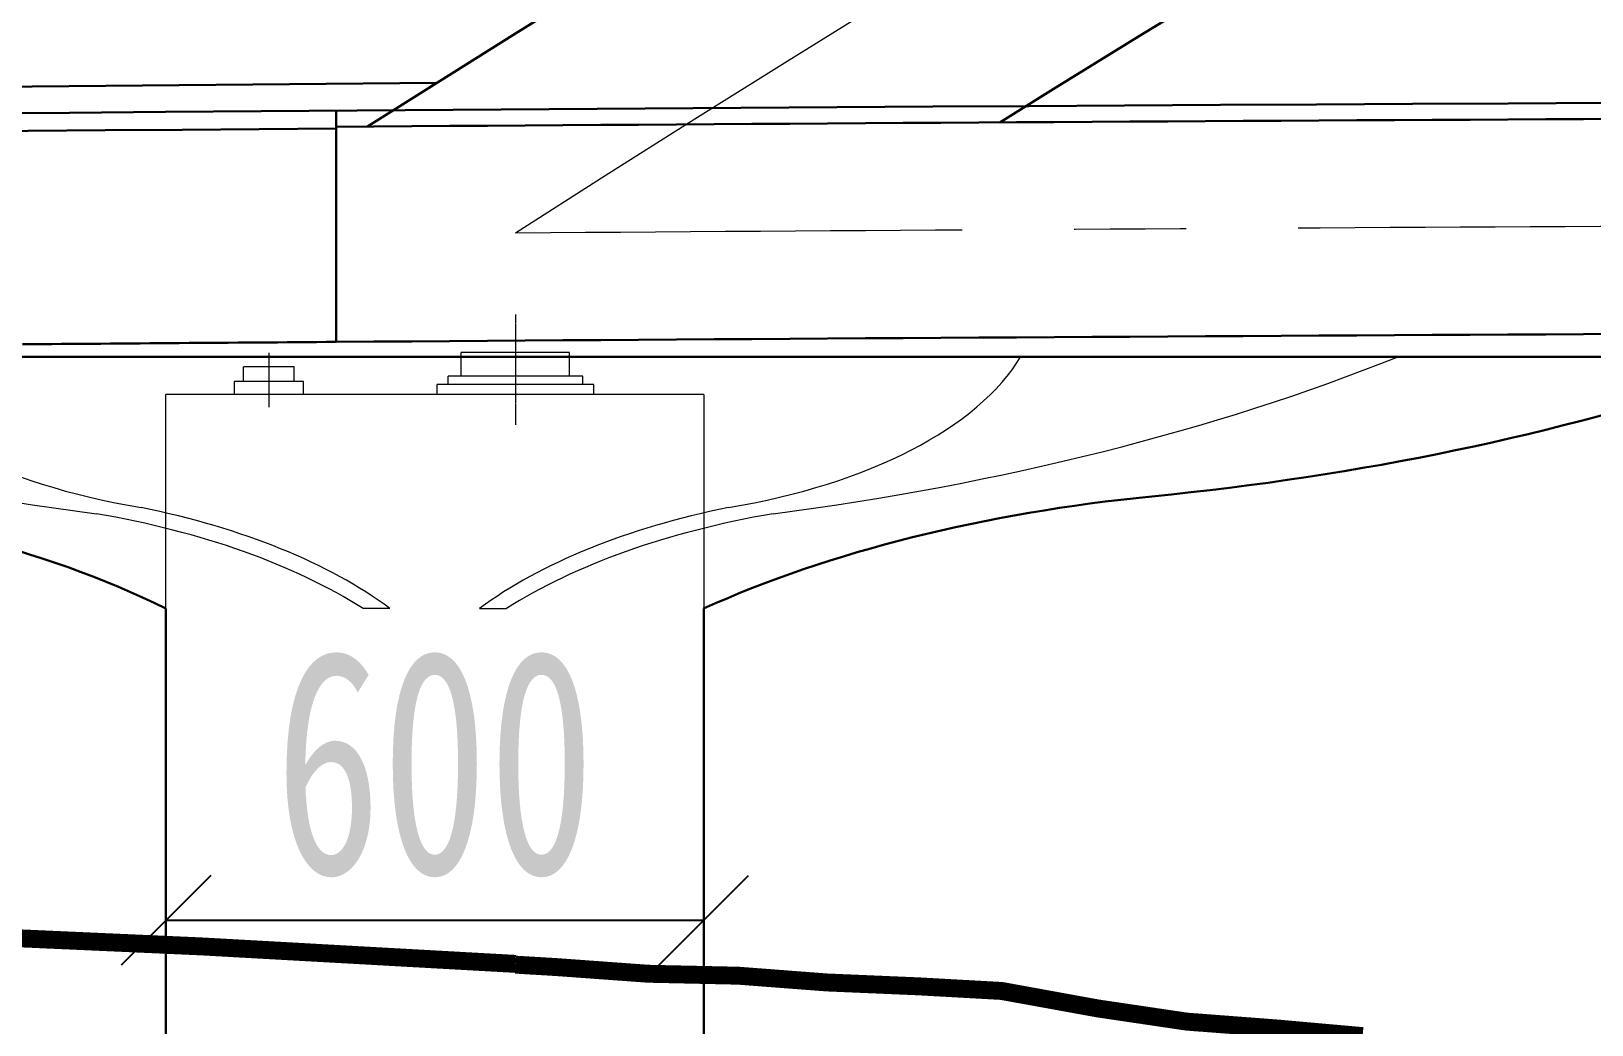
# Model space of a CAD drawing. Header units: millimetres. Extents: x 4628 to 974470, y 12613 to 383573.
# Drawn here: x 477187 to 494596, y 311065 to 322150 of the extents above; entities that cross this region are included whole.
import ezdxf

# ---------------------------------------------------------------- set-up
doc = ezdxf.new("R2010")
doc.units = ezdxf.units.MM
doc.linetypes.add('CENTER', pattern=[2, 1.25, -0.25, 0.25, -0.25])
doc.layers.add('Dim', color=4, linetype='Continuous')
doc.layers.add('纵_地面线', color=30, linetype='Continuous')
for name, color, linetype, lineweight in [('标注', 3, 'Continuous', 18), ('桥 中心线', 5, 'CENTER', 15), ('桥 构造粗实', 1, 'Continuous', 30), ('桥 构造细实', 3, 'Continuous', 15), ('桥 构造细虚', 6, 'Continuous', 15)]:
    doc.layers.add(name, color=color, linetype=linetype, lineweight=lineweight)
doc.styles.add('仿宋字', font='', dxfattribs={"width": 0.7})
doc.styles.get('仿宋字').set_extended_font_data('仿宋_GB2312')
doc.dimstyles.new('750', dxfattribs={"dimscale": 0, "dimtxt": 2.5, "dimasz": 1, "dimexe": 1, "dimexo": 1, "dimgap": 0, "dimtad": 0, "dimdec": 0, "dimlfac": 0.1, "dimrnd": 0.1, "dimzin": 12, "dimdsep": 46, "dimtxsty": '仿宋字', "dimblk": 'OBLIQUE', "dimcen": -1, "dimclrd": 256, "dimclre": 256, "dimclrt": 256, "dimadec": 4, "dimazin": 0, "dimtp": 2, "dimtm": 3, "dimtfac": 0.5, "dimtdec": 0, "dimtmove": 2, "dimatfit": 3, "dimldrblk": 'OBLIQUE', "dimfxl": 3, "dimfxlon": 1, "dimtvp": 0.7, "dimtolj": 1, "dimtzin": 12, "dimarcsym": 0})

# ---------------------------------------------------------------- blocks, each defined once
blk = doc.blocks.new('_Oblique')
at = {"color": 0, "linetype": 'ByBlock', "lineweight": -2}
blk.add_line((-0.5, -0.5), (0.5, 0.5), dxfattribs=at)
blk = doc.blocks.new('*D105')
at = {"layer": 'Defpoints', "color": 0}
for p in [(478689, 315365), (484689, 315365), (484689, 312231)]:
    blk.add_point(p, dxfattribs=at)
at = {"layer": '标注', "lineweight": -2}
for p, q in [((478689, 314231), (478689, 311231)), ((484689, 314231), (484689, 311231)), ((478689, 312231), (484689, 312231))]:
    blk.add_line(p, q, dxfattribs=at)
at = {"layer": '标注', "lineweight": -2, "xscale": 1000.0000020837, "yscale": 1000.0000020837, "zscale": 1000.0000020837, "rotation": 180}
blk.add_blockref('_Oblique', (478689, 312231), dxfattribs=at)
at = {"layer": '标注', "lineweight": -2, "xscale": 1000.0000020837, "yscale": 1000.0000020837, "zscale": 1000.0000020837}
blk.add_blockref('_Oblique', (484689, 312231), dxfattribs=at)
at = {"layer": '标注', "insert": (481689, 313981), "char_height": 2500, "attachment_point": 5, "style": '仿宋字'}
blk.add_mtext('\\A1;600', dxfattribs=at)
blk = doc.blocks.new('A$C5172229C')
at = {"layer": '桥 构造粗实'}
blk.add_line((-1500, 381.8), (1400, 381.8), dxfattribs=at)
at = {"layer": '桥 构造粗实', "color": 8, "lineweight": 15}
for p, q in [((-100, -180), (-130, -180)), ((0, -180), (30, -180))]:
    blk.add_line(p, q, dxfattribs=at)
for centre, radius, start, end in [((45.7, 1840.8), 1870.4, 231.2655, 255.3445), ((-215.3, 528.5), 510, 196.7126, 251.4544), ((115.3, 528.5), 510, 288.5456, 343.2874), ((-145.7, 1840.8), 1870.4, 284.6555, 308.7345), ((-605.8, -520.3), 609.6, 33.929, 68.0098), ((505.8, -520.3), 609.6, 111.9902, 146.071), ((-635.7, -577), 642.9, 38.1301, 71.107), ((535.7, -577), 642.9, 108.893, 141.8699)]:
    blk.add_arc(centre, radius, start, end, dxfattribs=at)
at = {"layer": '桥 构造粗实'}
for centre, radius, start, end in [((413.6, 1787.4), 1750, 281.0824, 304.3085), ((-982.6, -820.2), 900, 45.3417, 81.5282), ((952.6, -960.3), 1050, 101.1269, 132.0032)]:
    blk.add_arc(centre, radius, start, end, dxfattribs=at)
blk = doc.blocks.new('*D110')
at = {"layer": 'Defpoints', "color": 0}
for p in [(480589, 354869), (480589, 319974), (457589, 312444)]:
    blk.add_point(p, dxfattribs=at)
at = {"layer": '标注', "lineweight": -2}
for p, q in [((457589, 352869), (457589, 355869)), ((480589, 352869), (480589, 355869)), ((457589, 354869), (480589, 354869))]:
    blk.add_line(p, q, dxfattribs=at)
at = {"layer": '标注', "lineweight": -2, "xscale": 1000.0000020837, "yscale": 1000.0000020837, "zscale": 1000.0000020837, "rotation": 180}
blk.add_blockref('_Oblique', (457589, 354869), dxfattribs=at)
at = {"layer": '标注', "lineweight": -2, "xscale": 1000.0000020837, "yscale": 1000.0000020837, "zscale": 1000.0000020837}
blk.add_blockref('_Oblique', (480589, 354869), dxfattribs=at)
at = {"layer": '标注', "insert": (469089, 356619), "char_height": 2500, "attachment_point": 5, "style": '仿宋字'}
blk.add_mtext('\\A1;2300', dxfattribs=at)
blk = doc.blocks.new('*D111')
at = {"layer": 'Defpoints', "color": 0}
for p in [(482589, 354869), (482589, 319898), (480589, 312444)]:
    blk.add_point(p, dxfattribs=at)
at = {"layer": '标注', "lineweight": -2}
for p, q in [((480589, 352869), (480589, 355869)), ((482589, 352869), (482589, 355869)), ((480589, 354869), (482589, 354869))]:
    blk.add_line(p, q, dxfattribs=at)
at = {"layer": '标注', "lineweight": -2, "xscale": 1000.0000020837, "yscale": 1000.0000020837, "zscale": 1000.0000020837, "rotation": 180}
blk.add_blockref('_Oblique', (480589, 354869), dxfattribs=at)
at = {"layer": '标注', "lineweight": -2, "xscale": 1000.0000020837, "yscale": 1000.0000020837, "zscale": 1000.0000020837}
blk.add_blockref('_Oblique', (482589, 354869), dxfattribs=at)
at = {"layer": '标注', "insert": (481589, 357119), "char_height": 2500, "attachment_point": 5, "style": '仿宋字'}
blk.add_mtext('\\A1;200', dxfattribs=at)
blk = doc.blocks.new('*D112')
at = {"layer": 'Defpoints', "color": 0}
for p in [(501589, 354869), (501589, 321395), (482589, 312444)]:
    blk.add_point(p, dxfattribs=at)
at = {"layer": '标注', "lineweight": -2}
for p, q in [((482589, 352869), (482589, 355869)), ((501589, 352869), (501589, 355869)), ((482589, 354869), (501589, 354869))]:
    blk.add_line(p, q, dxfattribs=at)
at = {"layer": '标注', "lineweight": -2, "xscale": 1000.0000020837, "yscale": 1000.0000020837, "zscale": 1000.0000020837, "rotation": 180}
blk.add_blockref('_Oblique', (482589, 354869), dxfattribs=at)
at = {"layer": '标注', "lineweight": -2, "xscale": 1000.0000020837, "yscale": 1000.0000020837, "zscale": 1000.0000020837}
blk.add_blockref('_Oblique', (501589, 354869), dxfattribs=at)
at = {"layer": '标注', "insert": (492089, 356619), "char_height": 2500, "attachment_point": 5, "style": '仿宋字'}
blk.add_mtext('\\A1;1900', dxfattribs=at)

msp = doc.modelspace()

# ---------------------------------------------------------------- linework, layer by layer
at = {"layer": '桥 中心线', "color": 5, "ltscale": 5}
for p, q in [((482588.7, 318991.2), (482588.7, 317757.1)), ((479838.7, 318563.8), (479838.7, 317954.8))]:
    msp.add_line(p, q, dxfattribs=at)
at = {"layer": '桥 中心线', "ltscale": 3000}
msp.add_lwpolyline([(495588.7, 327700.3), (494588.7, 327138.7), (493588.7, 326570.6), (492588.7, 325996.1), (491588.7, 325415.2), (490588.7, 324827.9), (489588.7, 324234.2), (488588.7, 323634), (487588.7, 323027.4), (486588.7, 322414.4), (485588.7, 321795), (484588.7, 321169.2), (483588.7, 320536.9), (482588.7, 319898.3)], dxfattribs=at)
at = {"layer": '桥 中心线', "ltscale": 5000}
msp.add_lwpolyline([(482588.7, 319898.3, -0.0009937), (507571.6, 320022.9), (507586.3, 320022.9, -0.0032499), (650596.1, 319522.4), (650626.4, 319522.1, -0.0013316), (682588.7, 319117.4)], format="xyb", dxfattribs=at)
at = {"layer": '桥 构造粗实'}
for p, q in [((481709.8, 321574.2), (456450.3, 321343.9)), ((480588.7, 318684), (480588.7, 321264)), ((478688.7, 310549.4), (478688.7, 315710.2)), ((484688.7, 310549.4), (484688.7, 315710.2))]:
    msp.add_line(p, q, dxfattribs=at)
for points in [[(509588.7, 333079.7), (508588.7, 332593.7), (507588.7, 332101.2), (506588.7, 331602.2), (505588.7, 331096.7), (504588.7, 330584.7), (503588.7, 330066.1), (502588.7, 329541.1), (501588.7, 329009.5), (500588.7, 328471.4), (499588.7, 327926.8), (498588.7, 327375.6), (497588.7, 326818), (496588.7, 326253.8), (495588.7, 325683.1), (494588.7, 325105.8), (493588.7, 324522.1), (492588.7, 323931.8), (491588.7, 323335), (490588.7, 322731.7), (489588.7, 322121.8), (488588.7, 321505.5), (487991.8, 321133.6)], [(495588.7, 329717.6), (494588.7, 329171.5), (493588.7, 328619.2), (492588.7, 328060.5), (491588.7, 327495.5), (490588.7, 326924.1), (489588.7, 326346.5), (488588.7, 325762.6), (487588.7, 325172.3), (486588.7, 324575.7), (485588.7, 323972.8), (484588.7, 323363.6), (483588.7, 322748.1), (482588.7, 322126.3), (481588.7, 321498.2), (480940, 321086.5)], [(481709.8, 321574.2), (481588.7, 321498.2), (480940, 321086.5)]]:
    msp.add_lwpolyline(points, dxfattribs=at)
for points in [[(281269.9, 317283.5), (370623, 319499.5, -0.0054488), (507575.2, 321402.9), (507589.9, 321402.9, -0.0032499), (650584.1, 320902.5), (650614.4, 320902.2, -0.004873), (767540.5, 318593.1), (822266.4, 316978.7, 0.0000105), (822716.4, 316965.4)], [(480588.7, 321084, -0.0010736), (507575.2, 321222.9), (507589.9, 321222.9, -0.0032499), (650584.1, 320722.5), (650614.4, 320722.2, -0.0013324), (682588.7, 320317.2, -0.0013324)], [(281269.9, 317083.5), (370623, 319299.5, -0.0043752), (480588.7, 321064)], [(480588.7, 318684, -0.0010736), (507575.2, 318822.9), (507589.9, 318822.9, -0.0032499), (650584.1, 318322.5), (650614.4, 318322.2, -0.0014157), (684588.7, 317886.2)], [(477088.7, 318657.5, -0.0001393), (480588.7, 318684, -0.0001393)]]:
    msp.add_lwpolyline(points, format="xyb", dxfattribs=at)
at = {"layer": '桥 构造细实'}
for p, q in [((481983.9, 318301.2), (481983.9, 318567.2)), ((481983.9, 318301.2), (481983.9, 318567.2)), ((481983.9, 318301.2), (481983.9, 318567.2)), ((481983.9, 318301.2), (481983.9, 318567.2)), ((481983.9, 318301.2), (481983.9, 318567.2)), ((481983.9, 318301.2), (481983.9, 318567.2)), ((483193.5, 318567.2), (481983.9, 318567.2)), ((483193.5, 318301.2), (483193.5, 318567.2)), ((483193.5, 318301.2), (483193.5, 318567.2)), ((483193.5, 318301.2), (483193.5, 318567.2)), ((483193.5, 318301.2), (483193.5, 318567.2)), ((483193.5, 318301.2), (483193.5, 318567.2)), ((483193.5, 318301.2), (483193.5, 318567.2)), ((483193.5, 318301.2), (483193.5, 318567.2)), ((483193.5, 318301.2), (483193.5, 318567.2)), ((480225, 318243.7), (479452.5, 318243.7)), ((480225, 318243.7), (479452.5, 318243.7)), ((480225, 318243.7), (479452.5, 318243.7)), ((480225, 318243.7), (479452.5, 318243.7)), ((479452.5, 318243.7), (479452.5, 318098.2)), ((479556.7, 318243.7), (479556.7, 318404.1)), ((479556.7, 318243.7), (479556.7, 318404.1)), ((479556.7, 318243.7), (479556.7, 318404.1)), ((479556.7, 318243.7), (479556.7, 318404.1)), ((479556.7, 318243.7), (479556.7, 318404.1)), ((479556.7, 318243.7), (479556.7, 318404.1)), ((480120.7, 318404.1), (479556.7, 318404.1)), ((480120.7, 318243.7), (480120.7, 318404.1)), ((480120.7, 318243.7), (480120.7, 318404.1)), ((480120.7, 318243.7), (480120.7, 318404.1)), ((480120.7, 318243.7), (480120.7, 318404.1)), ((480120.7, 318243.7), (480120.7, 318404.1)), ((480120.7, 318243.7), (480120.7, 318404.1)), ((480120.7, 318243.7), (480120.7, 318404.1)), ((480120.7, 318243.7), (480120.7, 318404.1)), ((480225, 318098.2), (480225, 318243.7)), ((480225, 318098.2), (480225, 318243.7)), ((480225, 318098.2), (480225, 318243.7)), ((480225, 318098.2), (480225, 318243.7)), ((483339.5, 318301.2), (481838, 318301.2)), ((481838, 318210.2), (481838, 318301.2)), ((483339.5, 318301.2), (481838, 318301.2)), ((481838, 318210.2), (481838, 318301.2)), ((483339.5, 318301.2), (481838, 318301.2)), ((481838, 318210.2), (481838, 318301.2)), ((483339.5, 318301.2), (481838, 318301.2)), ((481838, 318210.2), (481838, 318301.2)), ((483339.5, 318210.2), (483339.5, 318301.2)), ((483339.5, 318210.2), (483339.5, 318301.2)), ((483339.5, 318210.2), (483339.5, 318301.2)), ((483339.5, 318210.2), (483339.5, 318301.2)), ((480225, 318098.2), (479452.5, 318098.2)), ((483463.7, 318210.2), (481713.7, 318210.2)), ((481713.7, 318098.2), (481713.7, 318210.2)), ((483463.7, 318210.2), (481713.7, 318210.2)), ((481713.7, 318098.2), (481713.7, 318210.2)), ((483463.7, 318210.2), (481713.7, 318210.2)), ((481713.7, 318098.2), (481713.7, 318210.2)), ((483463.7, 318210.2), (481713.7, 318210.2)), ((481713.7, 318098.2), (481713.7, 318210.2)), ((483339.5, 318210.2), (481838, 318210.2)), ((483339.5, 318210.2), (481838, 318210.2)), ((483339.5, 318210.2), (481838, 318210.2)), ((483339.5, 318210.2), (481838, 318210.2)), ((483463.7, 318098.2), (483463.7, 318210.2)), ((483463.7, 318098.2), (483463.7, 318210.2)), ((483463.7, 318098.2), (483463.7, 318210.2)), ((483463.7, 318098.2), (483463.7, 318210.2))]:
    msp.add_line(p, q, dxfattribs=at)
at = {"layer": '桥 构造细虚'}
for p, q in [((482588.7, 318518.2), (482588.7, 318098.2)), ((478688.7, 315710.2), (478688.7, 318098.2)), ((479438.7, 318098.2), (479438.7, 318098.2)), ((484688.7, 318098.2), (484688.7, 315710.2))]:
    msp.add_line(p, q, dxfattribs=at)
at = {"layer": '桥 构造细虚', "ltscale": 100}
msp.add_line((484688.7, 318098.2), (478688.7, 318098.2), dxfattribs=at)
at = {"layer": '纵_地面线', "color": 5, "const_width": 200, "flags": 128}
for points in [[(281269.9, 312807.7), (309088.7, 312938.4), (319088.7, 312935.4), (329088.7, 312887.4), (339088.7, 312975.4), (349088.7, 313409.4), (359088.7, 313865.4), (369088.7, 314088.4), (379088.7, 314065.4), (389088.7, 314040.4), (399088.7, 314015.4), (409088.7, 313989.4), (419088.7, 313963.4), (429088.7, 313976.4), (439088.7, 313894.4), (449088.7, 313420.4), (459088.7, 312895.4), (469088.7, 312384.4), (479088.7, 311939.4), (482588.7, 311744.5)], [(482588.7, 311736), (483053.4, 311708.3), (484070, 311634.4), (485075.9, 311612.7), (486061.6, 311537.5), (487088.8, 311493.8), (488012.5, 311442.4), (489088.6, 311246.9), (490078.5, 311100.3), (491072.8, 311024.8), (492039.4, 310938.7)]]:
    msp.add_lwpolyline(points, dxfattribs=at)

# ---------------------------------------------------------------- block references
at = {"layer": 'Dim', "xscale": 10, "yscale": 5, "zscale": 10}
msp.add_blockref('A$C5172229C', (482188.7, 316610.2), dxfattribs=at)

# ---------------------------------------------------------------- dimensions: what is measured, and where the dimension line sits
at = {"layer": '标注'}
for base, p1, p2, picture, middle in [((482588.7, 354868.6), (480588.7, 312443.9), (482588.7, 319898.3), '*D111', (481588.7, 357118.6)), ((480588.7, 354868.6), (457588.7, 312443.9), (480588.7, 319974), '*D110', (469088.7, 356618.6)), ((501588.7, 354868.6), (482588.7, 312443.9), (501588.7, 321394.7), '*D112', (492088.7, 356618.6)), ((484688.7, 312230.5), (478688.7, 315365.1), (484688.7, 315365.1), '*D105', (481688.7, 313980.5))]:
    dim = msp.add_linear_dim(base=base, p1=p1, p2=p2, dimstyle='750', override={"dimscale": 1000.000002, "dimfxl": 2}, dxfattribs=at)
    dim.commit()
    dim.dimension.update_dxf_attribs({"geometry": picture, "text_midpoint": middle})

doc.saveas('drawing.dxf')
